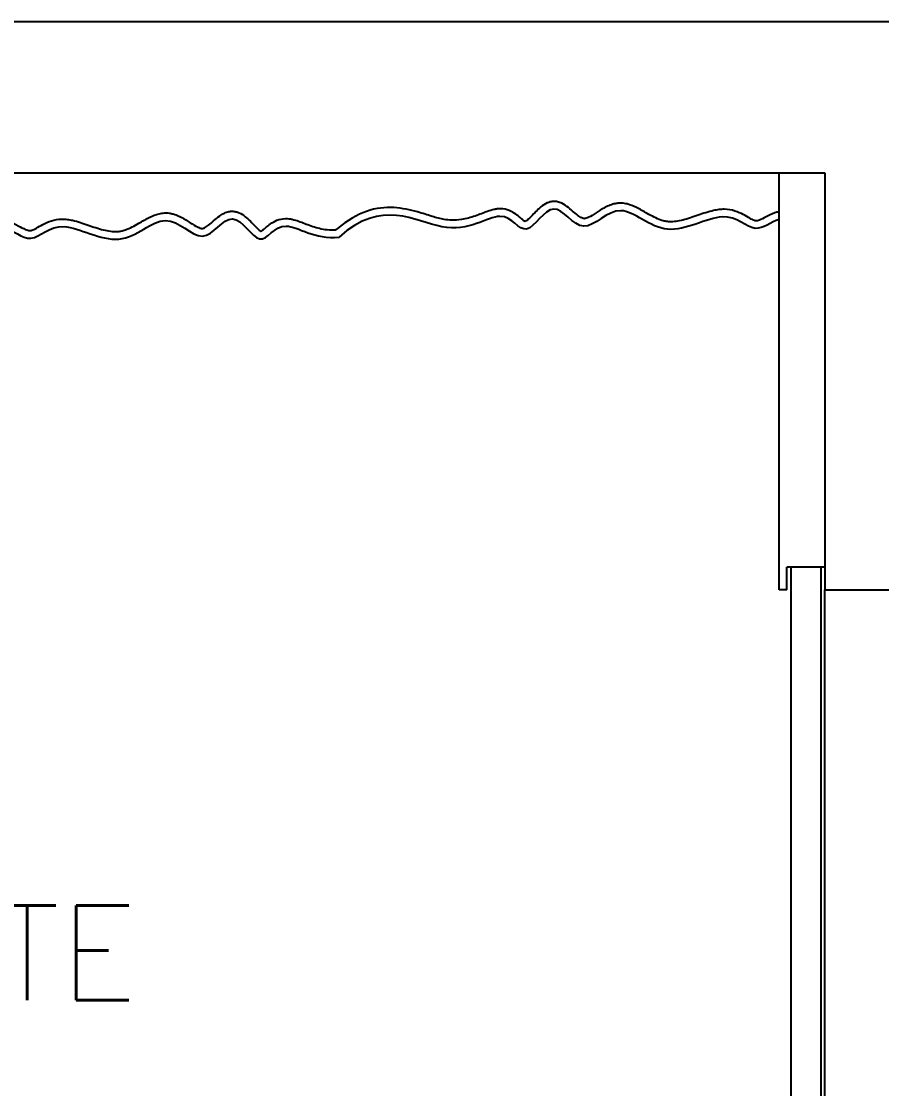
# Model space of a CAD drawing. Extents: x 126968 to 132038, y -1805 to 3860.
# Drawn here: x 130029.6 to 130143.1, y 2728.8 to 2869.6 of the extents above; entities that cross this region are included whole.
import ezdxf
from ezdxf.enums import TextEntityAlignment as Align

# ---------------------------------------------------------------- set-up
doc = ezdxf.new("R2010")
doc.units = 0
doc.header["$MEASUREMENT"] = 0
doc.layers.get('0').update_dxf_attribs({"linetype": 'CONTINUOUS'})
for name, color, linetype in [('ESCR03', 3, 'CONTINUOUS'), ('PENA01', 1, 'CONTINUOUS'), ('PENA04', 4, 'CONTINUOUS'), ('PENA06', 6, 'CONTINUOUS')]:
    doc.layers.add(name, color=color, linetype=linetype)
doc.styles.add('ROMANS', font='ROMANS.SHX')

msp = doc.modelspace()

# ---------------------------------------------------------------- linework, layer by layer
for points, knots in [([(130129.613, 2843.485), (130128.515, 2843.188), (130126.293, 2841.073), (130122.888, 2845.448), (130114.442, 2840.215), (130108.531, 2846.799), (130103.632, 2840.384), (130099.853, 2847.166), (130096.06, 2840.059), (130093.571, 2845.863), (130086.324, 2839.905), (130077.13, 2846.301), (130071.542, 2841.127)], [24.1202072, 24.1202072, 24.1202072, 24.1202072, 25, 26, 27, 28, 29, 30, 31, 32, 33, 33.9588798, 33.9588798, 33.9588798, 33.9588798]), ([(130129.613, 2844.511), (130129.581, 2844.504), (130129.549, 2844.498), (130129.347, 2844.453), (130129.186, 2844.404), (130128.593, 2844.192), (130128.215, 2843.988), (130127.538, 2843.627), (130127.239, 2843.47), (130126.89, 2843.342), (130126.794, 2843.315), (130126.659, 2843.293), (130126.612, 2843.289), (130126.537, 2843.291), (130126.508, 2843.294), (130126.429, 2843.309), (130126.38, 2843.322), (130126.173, 2843.394), (130125.966, 2843.496), (130125.472, 2843.772), (130125.186, 2843.943), (130124.532, 2844.287), (130124.163, 2844.46), (130123.325, 2844.724), (130122.855, 2844.815), (130122.116, 2844.825), (130121.878, 2844.81), (130121.41, 2844.75), (130121.178, 2844.707), (130120.263, 2844.497), (130119.58, 2844.261), (130118.217, 2843.793), (130117.539, 2843.559), (130116.253, 2843.234), (130115.65, 2843.144), (130114.933, 2843.177), (130114.751, 2843.201), (130114.374, 2843.279), (130114.183, 2843.334), (130113.408, 2843.602), (130112.805, 2843.925), (130111.725, 2844.538), (130111.253, 2844.817), (130110.375, 2845.246), (130109.977, 2845.412), (130109.31, 2845.578), (130109.062, 2845.618), (130108.607, 2845.638), (130108.407, 2845.628), (130108.027, 2845.577), (130107.844, 2845.537), (130107.159, 2845.342), (130106.709, 2845.115), (130105.888, 2844.64), (130105.514, 2844.388), (130104.836, 2843.959), (130104.53, 2843.783), (130104.185, 2843.641), (130104.092, 2843.613), (130103.964, 2843.587), (130103.92, 2843.582), (130103.852, 2843.582), (130103.824, 2843.584), (130103.75, 2843.599), (130103.706, 2843.611), (130103.525, 2843.678), (130103.35, 2843.776), (130102.957, 2844.058), (130102.741, 2844.24), (130102.283, 2844.634), (130102.043, 2844.847), (130101.522, 2845.256), (130101.242, 2845.455), (130100.734, 2845.693), (130100.544, 2845.762), (130100.191, 2845.836), (130100.038, 2845.853), (130099.716, 2845.851), (130099.554, 2845.829), (130099.254, 2845.757), (130099.114, 2845.708), (130098.669, 2845.511), (130098.404, 2845.329), (130097.921, 2844.939), (130097.701, 2844.73), (130097.287, 2844.314), (130097.092, 2844.107), (130096.731, 2843.733), (130096.563, 2843.567), (130096.281, 2843.319), (130096.163, 2843.237), (130096.103, 2843.206)], [24.0700367, 24.0700367, 24.0700367, 24.0700367, 24.0881136, 24.0881136, 24.1855394, 24.1855394, 24.4643835, 24.4643835, 24.7432277, 24.7432277, 24.8741702, 24.8741702, 24.9669216, 24.9669216, 25.0448196, 25.0448196, 25.1227175, 25.1227175, 25.330982, 25.330982, 25.5392466, 25.5392466, 25.7475111, 25.7475111, 25.9557756, 25.9557756, 26.0492195, 26.0492195, 26.1426633, 26.1426633, 26.4185161, 26.4185161, 26.6943689, 26.6943689, 26.9702217, 26.9702217, 27.0713889, 27.0713889, 27.1725562, 27.1725562, 27.4775891, 27.4775891, 27.7093541, 27.7093541, 27.8890205, 27.8890205, 27.9884387, 27.9884387, 28.0652872, 28.0652872, 28.1421357, 28.1421357, 28.3640842, 28.3640842, 28.5860326, 28.5860326, 28.8079811, 28.8079811, 28.9088213, 28.9088213, 28.9828601, 28.9828601, 29.0512987, 29.0512987, 29.1197372, 29.1197372, 29.2980283, 29.2980283, 29.4763193, 29.4763193, 29.6546103, 29.6546103, 29.8329014, 29.8329014, 29.9260605, 29.9260605, 29.9903087, 29.9903087, 30.0565324, 30.0565324, 30.1227561, 30.1227561, 30.2813396, 30.2813396, 30.439923, 30.439923, 30.5985064, 30.5985064, 30.7561131, 30.7561131, 30.9077706, 30.9077706, 30.9077706, 30.9077706]), ([(129994.436, 2842.765), (129994.705, 2842.7), (129994.968, 2842.639), (129995.812, 2842.456), (129996.366, 2842.356), (129997.197, 2842.259), (129997.498, 2842.237), (129998.066, 2842.23), (129998.339, 2842.243), (129999.141, 2842.324), (129999.651, 2842.435), (130000.681, 2842.722), (130001.199, 2842.899), (130002.481, 2843.332), (130003.266, 2843.592), (130004.575, 2843.848), (130005.032, 2843.91), (130005.88, 2843.957), (130006.263, 2843.955), (130007.033, 2843.91), (130007.422, 2843.868), (130008.598, 2843.704), (130009.393, 2843.541), (130011.243, 2843.115), (130012.289, 2842.839), (130013.944, 2842.457), (130014.595, 2842.326), (130015.389, 2842.228), (130015.608, 2842.21), (130016.003, 2842.199), (130016.185, 2842.205), (130016.692, 2842.25), (130016.978, 2842.315), (130017.721, 2842.563), (130018.106, 2842.8), (130018.687, 2843.167), (130018.867, 2843.282), (130019.273, 2843.501), (130019.501, 2843.607), (130019.897, 2843.701), (130020.031, 2843.721), (130020.297, 2843.733), (130020.426, 2843.726), (130020.857, 2843.668), (130021.124, 2843.571), (130021.6, 2843.351), (130021.812, 2843.227), (130022.212, 2842.981), (130022.399, 2842.86), (130022.8, 2842.616), (130023.006, 2842.504), (130023.269, 2842.399), (130023.348, 2842.375), (130023.493, 2842.343), (130023.55, 2842.338), (130023.702, 2842.34), (130023.792, 2842.35), (130024.116, 2842.415), (130024.395, 2842.51), (130025.022, 2842.753), (130025.37, 2842.9), (130026.071, 2843.133), (130026.416, 2843.226), (130026.95, 2843.278), (130027.111, 2843.284), (130027.46, 2843.267), (130027.642, 2843.24), (130027.982, 2843.165), (130028.143, 2843.116), (130028.736, 2842.904), (130029.114, 2842.7), (130029.79, 2842.339), (130030.09, 2842.182), (130030.439, 2842.054), (130030.535, 2842.028), (130030.67, 2842.005), (130030.717, 2842.001), (130030.792, 2842.003), (130030.821, 2842.006), (130030.9, 2842.021), (130030.948, 2842.034), (130031.155, 2842.106), (130031.363, 2842.208), (130031.856, 2842.484), (130032.142, 2842.655), (130032.797, 2842.999), (130033.166, 2843.172), (130034.004, 2843.436), (130034.474, 2843.527), (130035.213, 2843.537), (130035.451, 2843.522), (130035.919, 2843.463), (130036.151, 2843.419), (130037.066, 2843.209), (130037.749, 2842.974), (130039.112, 2842.505), (130039.79, 2842.271), (130041.076, 2841.946), (130041.679, 2841.856), (130042.396, 2841.889), (130042.578, 2841.913), (130042.955, 2841.992), (130043.146, 2842.046), (130043.921, 2842.314), (130044.524, 2842.637), (130045.604, 2843.251), (130046.076, 2843.529), (130046.954, 2843.958), (130047.352, 2844.124), (130048.019, 2844.29), (130048.267, 2844.331), (130048.722, 2844.35), (130048.921, 2844.34), (130049.302, 2844.289), (130049.485, 2844.249), (130050.17, 2844.054), (130050.619, 2843.828), (130051.441, 2843.352), (130051.815, 2843.1), (130052.493, 2842.671), (130052.799, 2842.495), (130053.144, 2842.353), (130053.237, 2842.325), (130053.365, 2842.299), (130053.409, 2842.294), (130053.477, 2842.294), (130053.505, 2842.296), (130053.579, 2842.311), (130053.623, 2842.323), (130053.803, 2842.39), (130053.979, 2842.488), (130054.372, 2842.77), (130054.588, 2842.952), (130055.046, 2843.346), (130055.286, 2843.559), (130055.807, 2843.968), (130056.087, 2844.167), (130056.595, 2844.405), (130056.785, 2844.474), (130057.138, 2844.548), (130057.291, 2844.565), (130057.612, 2844.563), (130057.775, 2844.541), (130058.075, 2844.469), (130058.215, 2844.42), (130058.66, 2844.224), (130058.924, 2844.041), (130059.408, 2843.651), (130059.628, 2843.442), (130060.042, 2843.026), (130060.237, 2842.819), (130060.598, 2842.446), (130060.766, 2842.279), (130061.048, 2842.031), (130061.166, 2841.949), (130061.225, 2841.918)], [18.657086, 18.657086, 18.657086, 18.657086, 18.7305994, 18.7305994, 18.899038, 18.899038, 19.0039197, 19.0039197, 19.1088015, 19.1088015, 19.3185651, 19.3185651, 19.5283286, 19.5283286, 19.8152774, 19.8152774, 19.9580324, 19.9580324, 20.067214, 20.067214, 20.1763956, 20.1763956, 20.3947587, 20.3947587, 20.6914972, 20.6914972, 20.9102669, 20.9102669, 21.0037219, 21.0037219, 21.0971769, 21.0971769, 21.284087, 21.284087, 21.6360236, 21.6360236, 21.7904744, 21.7904744, 21.9449252, 21.9449252, 22.0138948, 22.0138948, 22.0828644, 22.0828644, 22.2562165, 22.2562165, 22.4295686, 22.4295686, 22.6029206, 22.6029206, 22.8243632, 22.8243632, 22.9368922, 22.9368922, 23.0572453, 23.0572453, 23.1775984, 23.1775984, 23.4338396, 23.4338396, 23.6900808, 23.6900808, 23.9033033, 23.9033033, 23.9906879, 23.9906879, 24.0881136, 24.0881136, 24.1855394, 24.1855394, 24.4643835, 24.4643835, 24.7432277, 24.7432277, 24.8741702, 24.8741702, 24.9669216, 24.9669216, 25.0448196, 25.0448196, 25.1227175, 25.1227175, 25.330982, 25.330982, 25.5392466, 25.5392466, 25.7475111, 25.7475111, 25.9557756, 25.9557756, 26.0492195, 26.0492195, 26.1426633, 26.1426633, 26.4185161, 26.4185161, 26.6943689, 26.6943689, 26.9702217, 26.9702217, 27.0713889, 27.0713889, 27.1725562, 27.1725562, 27.4775891, 27.4775891, 27.7093541, 27.7093541, 27.8890205, 27.8890205, 27.9884387, 27.9884387, 28.0652872, 28.0652872, 28.1421357, 28.1421357, 28.3640842, 28.3640842, 28.5860326, 28.5860326, 28.8079811, 28.8079811, 28.9088213, 28.9088213, 28.9828601, 28.9828601, 29.0512987, 29.0512987, 29.1197372, 29.1197372, 29.2980283, 29.2980283, 29.4763193, 29.4763193, 29.6546103, 29.6546103, 29.8329014, 29.8329014, 29.9260605, 29.9260605, 29.9903087, 29.9903087, 30.0565324, 30.0565324, 30.1227561, 30.1227561, 30.2813396, 30.2813396, 30.439923, 30.439923, 30.5985064, 30.5985064, 30.7561131, 30.7561131, 30.9077706, 30.9077706, 30.9077706, 30.9077706]), ([(130096.103, 2843.206), (130096.055, 2843.228), (130095.96, 2843.286), (130095.72, 2843.468), (130095.575, 2843.591), (130095.245, 2843.866), (130095.059, 2844.018), (130094.601, 2844.345), (130094.318, 2844.52), (130093.654, 2844.79), (130093.27, 2844.883), (130092.704, 2844.891), (130092.55, 2844.882), (130092.254, 2844.845), (130092.109, 2844.818), (130091.682, 2844.72), (130091.406, 2844.633), (130090.596, 2844.35), (130090.056, 2844.129), (130088.912, 2843.734), (130088.31, 2843.56), (130087.257, 2843.399), (130086.83, 2843.367), (130086.069, 2843.387), (130085.746, 2843.417), (130085.168, 2843.514), (130084.915, 2843.57), (130084.377, 2843.71), (130084.093, 2843.792), (130083.205, 2844.064), (130082.562, 2844.276), (130080.922, 2844.739), (130079.882, 2844.975), (130077.63, 2845.098), (130076.417, 2844.98), (130073.902, 2844.119), (130072.607, 2843.38), (130071.235, 2842.196), (130071.179, 2842.147), (130071.124, 2842.098)], [31.1949923, 31.1949923, 31.1949923, 31.1949923, 31.3431727, 31.3431727, 31.491353, 31.491353, 31.6395334, 31.6395334, 31.8115776, 31.8115776, 31.9836219, 31.9836219, 32.0468354, 32.0468354, 32.110049, 32.110049, 32.2364761, 32.2364761, 32.4791965, 32.4791965, 32.721917, 32.721917, 32.8768553, 32.8768553, 32.9845198, 32.9845198, 33.0620597, 33.0620597, 33.1395996, 33.1395996, 33.2946795, 33.2946795, 33.5083761, 33.5083761, 33.7220728, 33.7220728, 33.9357694, 33.9357694, 33.9447628, 33.9447628, 33.9447628, 33.9447628]), ([(129994.436, 2841.737), (129995.627, 2841.457), (130000.176, 2840.616), (130004.882, 2844.667), (130017.381, 2839.602), (130020.084, 2844.16), (130023.293, 2840.109), (130027.347, 2843.485), (130030.894, 2839.602), (130034.441, 2844.16), (130042.886, 2838.927), (130048.798, 2845.511), (130053.697, 2839.096), (130057.476, 2845.878), (130061.269, 2838.771), (130063.702, 2844.445), (130068.331, 2840.81), (130071.542, 2841.127)], [18.6780891, 18.6780891, 18.6780891, 18.6780891, 19, 20, 21, 22, 23, 24, 25, 26, 27, 28, 29, 30, 31, 32, 32.9327864, 32.9327864, 32.9327864, 32.9327864]), ([(130061.225, 2841.918), (130061.274, 2841.94), (130061.369, 2841.998), (130061.609, 2842.18), (130061.754, 2842.303), (130062.084, 2842.578), (130062.27, 2842.731), (130062.728, 2843.057), (130063.011, 2843.232), (130063.675, 2843.502), (130064.059, 2843.595), (130064.625, 2843.604), (130064.779, 2843.594), (130065.075, 2843.557), (130065.22, 2843.53), (130065.647, 2843.432), (130065.923, 2843.345), (130066.733, 2843.062), (130067.273, 2842.841), (130068.417, 2842.446), (130069.019, 2842.272), (130070.072, 2842.111), (130070.499, 2842.079), (130071.006, 2842.092), (130071.065, 2842.095), (130071.124, 2842.098)], [31.1949923, 31.1949923, 31.1949923, 31.1949923, 31.3431727, 31.3431727, 31.491353, 31.491353, 31.6395334, 31.6395334, 31.8115776, 31.8115776, 31.9836219, 31.9836219, 32.0468354, 32.0468354, 32.110049, 32.110049, 32.2364761, 32.2364761, 32.4791965, 32.4791965, 32.721917, 32.721917, 32.8768553, 32.8768553, 32.8969686, 32.8969686, 32.8969686, 32.8969686])]:
    msp.add_open_spline(points, degree=3, knots=knots)
at = {"layer": 'PENA01'}
msp.add_line((130135.613, 2724.615), (130135.613, 2794.615), dxfattribs=at)
at = {"layer": 'PENA04'}
for p, q in [((130129.613, 2794.615), (130129.613, 2849.615)), ((130135.613, 2797.615), (130130.613, 2797.615)), ((130130.613, 2794.615), (130130.613, 2797.615)), ((130130.613, 2794.615), (130129.613, 2794.615))]:
    msp.add_line(p, q, dxfattribs=at)
msp.add_lwpolyline([(130131.113, 2797.615), (130131.113, 2722.615), (130135.113, 2722.615), (130135.113, 2797.615), (130131.113, 2797.615)], dxfattribs=at)
at = {"layer": 'PENA06'}
for p, q in [((130010.613, 2869.615), (130150.613, 2869.615)), ((130010.613, 2849.615), (130135.613, 2849.615)), ((130135.613, 2849.615), (130135.613, 2794.615)), ((130135.613, 2849.615), (130135.613, 2794.615)), ((130135.613, 2794.615), (130150.613, 2794.615))]:
    msp.add_line(p, q, dxfattribs=at)

# ---------------------------------------------------------------- texts
at = {"layer": 'ESCR03', "color": 4, "linetype": 'Continuous', "style": 'ROMANS'}
msp.add_text('SUÍTE', height=12.5, dxfattribs=at).set_placement((130022.103, 2748.808), align=Align.MIDDLE)

doc.saveas('drawing.dxf')
